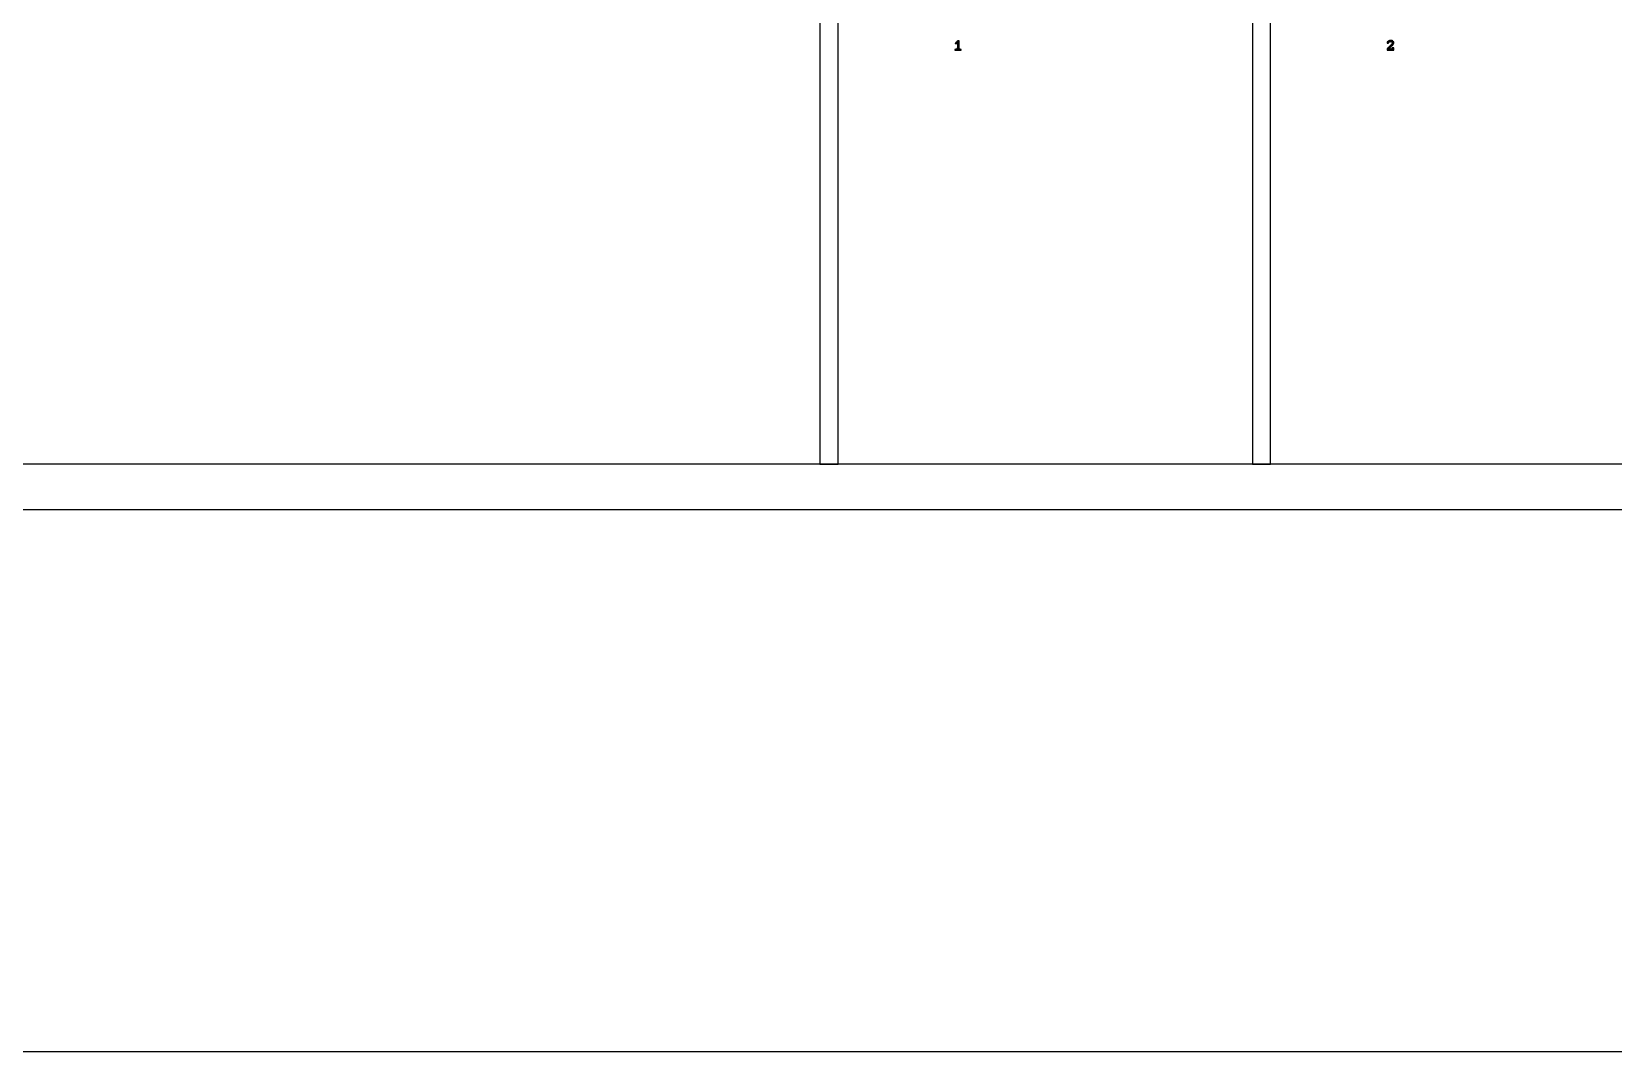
# Model space of a CAD drawing. Extents: x -3500 to 3500, y -1450 to 1450.
# Drawn here: x -1750 to 0, y -1450 to -321 of the extents above; entities that cross this region are included whole.
import ezdxf

# ---------------------------------------------------------------- set-up
doc = ezdxf.new("R2010")
doc.units = 0

msp = doc.modelspace()

# ---------------------------------------------------------------- linework, layer by layer
at = {"layer": 'HBMetalGapLayer'}
msp.add_lwpolyline([(-3500, -1450), (3500, -1450), (3500, 1450), (-3500, 1450)], close=True, dxfattribs=at)
at = {"layer": 'HBMetalPosLayer'}
for points in [[(-857.807, 1.5), (-877.807, 1.5), (-877.807, -800), (-857.807, -800)], [(-379.193, 1.5), (-399.193, 1.5), (-399.193, -800), (-379.193, -800)], [(-2700, -850), (2700, -850), (2700, -800), (-2700, -800)]]:
    msp.add_lwpolyline(points, close=True, dxfattribs=at)
at = {"layer": 'NegLayer'}
for points in [[(-726.307, -332), (-726.307, -332.6), (-725.707, -332.6), (-725.707, -332)], [(-725.707, -331.4), (-725.707, -332), (-725.107, -332), (-725.107, -331.4)], [(-725.707, -332), (-725.707, -332.6), (-725.107, -332.6), (-725.107, -332)], [(-725.107, -331.4), (-725.107, -332), (-724.507, -332), (-724.507, -331.4)], [(-725.107, -332), (-725.107, -332.6), (-724.507, -332.6), (-724.507, -332)], [(-724.507, -331.4), (-724.507, -332), (-723.907, -332), (-723.907, -331.4)], [(-724.507, -332), (-724.507, -332.6), (-723.907, -332.6), (-723.907, -332)], [(-249.493, -332), (-249.493, -332.6), (-248.893, -332.6), (-248.893, -332)], [(-248.893, -331.4), (-248.893, -332), (-248.293, -332), (-248.293, -331.4)], [(-248.893, -332), (-248.893, -332.6), (-248.293, -332.6), (-248.293, -332)], [(-248.293, -331.4), (-248.293, -332), (-247.693, -332), (-247.693, -331.4)], [(-248.293, -332), (-248.293, -332.6), (-247.693, -332.6), (-247.693, -332)], [(-247.693, -330.8), (-247.693, -331.4), (-247.093, -331.4), (-247.093, -330.8)], [(-247.693, -331.4), (-247.693, -332), (-247.093, -332), (-247.093, -331.4)], [(-247.693, -332), (-247.693, -332.6), (-247.093, -332.6), (-247.093, -332)], [(-247.093, -330.8), (-247.093, -331.4), (-246.493, -331.4), (-246.493, -330.8)], [(-247.093, -331.4), (-247.093, -332), (-246.493, -332), (-246.493, -331.4)], [(-246.493, -330.8), (-246.493, -331.4), (-245.893, -331.4), (-245.893, -330.8)], [(-246.493, -331.4), (-246.493, -332), (-245.893, -332), (-245.893, -331.4)], [(-245.893, -330.8), (-245.893, -331.4), (-245.293, -331.4), (-245.293, -330.8)], [(-245.893, -331.4), (-245.893, -332), (-245.293, -332), (-245.293, -331.4)], [(-245.293, -330.8), (-245.293, -331.4), (-244.693, -331.4), (-244.693, -330.8)], [(-245.293, -331.4), (-245.293, -332), (-244.693, -332), (-244.693, -331.4)], [(-245.293, -332), (-245.293, -332.6), (-244.693, -332.6), (-244.693, -332)], [(-244.693, -331.4), (-244.693, -332), (-244.093, -332), (-244.093, -331.4)], [(-244.693, -332), (-244.693, -332.6), (-244.093, -332.6), (-244.093, -332)], [(-244.093, -332), (-244.093, -332.6), (-243.493, -332.6), (-243.493, -332)], [(-728.707, -341), (-728.707, -341.6), (-728.107, -341.6), (-728.107, -341)], [(-728.107, -333.8), (-728.107, -334.4), (-727.507, -334.4), (-727.507, -333.8)], [(-728.107, -341), (-728.107, -341.6), (-727.507, -341.6), (-727.507, -341)], [(-727.507, -333.2), (-727.507, -333.8), (-726.907, -333.8), (-726.907, -333.2)], [(-727.507, -333.8), (-727.507, -334.4), (-726.907, -334.4), (-726.907, -333.8)], [(-727.507, -340.4), (-727.507, -341), (-726.907, -341), (-726.907, -340.4)], [(-727.507, -341), (-727.507, -341.6), (-726.907, -341.6), (-726.907, -341)], [(-726.907, -332.6), (-726.907, -333.2), (-726.307, -333.2), (-726.307, -332.6)], [(-726.907, -333.2), (-726.907, -333.8), (-726.307, -333.8), (-726.307, -333.2)], [(-726.907, -333.8), (-726.907, -334.4), (-726.307, -334.4), (-726.307, -333.8)], [(-726.907, -340.4), (-726.907, -341), (-726.307, -341), (-726.307, -340.4)], [(-726.907, -341), (-726.907, -341.6), (-726.307, -341.6), (-726.307, -341)], [(-726.307, -332.6), (-726.307, -333.2), (-725.707, -333.2), (-725.707, -332.6)], [(-726.307, -333.2), (-726.307, -333.8), (-725.707, -333.8), (-725.707, -333.2)], [(-726.307, -333.8), (-726.307, -334.4), (-725.707, -334.4), (-725.707, -333.8)], [(-726.307, -339.8), (-726.307, -340.4), (-725.707, -340.4), (-725.707, -339.8)], [(-726.307, -340.4), (-726.307, -341), (-725.707, -341), (-725.707, -340.4)], [(-726.307, -341), (-726.307, -341.6), (-725.707, -341.6), (-725.707, -341)], [(-725.707, -332.6), (-725.707, -333.2), (-725.107, -333.2), (-725.107, -332.6)], [(-725.707, -333.2), (-725.707, -333.8), (-725.107, -333.8), (-725.107, -333.2)], [(-725.707, -333.8), (-725.707, -334.4), (-725.107, -334.4), (-725.107, -333.8)], [(-725.707, -334.4), (-725.707, -335), (-725.107, -335), (-725.107, -334.4)], [(-725.707, -335), (-725.707, -335.6), (-725.107, -335.6), (-725.107, -335)], [(-725.707, -335.6), (-725.707, -336.2), (-725.107, -336.2), (-725.107, -335.6)], [(-725.707, -336.2), (-725.707, -336.8), (-725.107, -336.8), (-725.107, -336.2)], [(-725.707, -336.8), (-725.707, -337.4), (-725.107, -337.4), (-725.107, -336.8)], [(-725.707, -337.4), (-725.707, -338), (-725.107, -338), (-725.107, -337.4)], [(-725.707, -338), (-725.707, -338.6), (-725.107, -338.6), (-725.107, -338)], [(-725.707, -338.6), (-725.707, -339.2), (-725.107, -339.2), (-725.107, -338.6)], [(-725.707, -339.2), (-725.707, -339.8), (-725.107, -339.8), (-725.107, -339.2)], [(-725.707, -339.8), (-725.707, -340.4), (-725.107, -340.4), (-725.107, -339.8)], [(-725.707, -340.4), (-725.707, -341), (-725.107, -341), (-725.107, -340.4)], [(-725.707, -341), (-725.707, -341.6), (-725.107, -341.6), (-725.107, -341)], [(-725.107, -332.6), (-725.107, -333.2), (-724.507, -333.2), (-724.507, -332.6)], [(-725.107, -333.2), (-725.107, -333.8), (-724.507, -333.8), (-724.507, -333.2)], [(-725.107, -333.8), (-725.107, -334.4), (-724.507, -334.4), (-724.507, -333.8)], [(-725.107, -334.4), (-725.107, -335), (-724.507, -335), (-724.507, -334.4)], [(-725.107, -335), (-725.107, -335.6), (-724.507, -335.6), (-724.507, -335)], [(-725.107, -335.6), (-725.107, -336.2), (-724.507, -336.2), (-724.507, -335.6)], [(-725.107, -336.2), (-725.107, -336.8), (-724.507, -336.8), (-724.507, -336.2)], [(-725.107, -336.8), (-725.107, -337.4), (-724.507, -337.4), (-724.507, -336.8)], [(-725.107, -337.4), (-725.107, -338), (-724.507, -338), (-724.507, -337.4)], [(-725.107, -338), (-725.107, -338.6), (-724.507, -338.6), (-724.507, -338)], [(-725.107, -338.6), (-725.107, -339.2), (-724.507, -339.2), (-724.507, -338.6)], [(-725.107, -339.2), (-725.107, -339.8), (-724.507, -339.8), (-724.507, -339.2)], [(-725.107, -339.8), (-725.107, -340.4), (-724.507, -340.4), (-724.507, -339.8)], [(-725.107, -340.4), (-725.107, -341), (-724.507, -341), (-724.507, -340.4)], [(-725.107, -341), (-725.107, -341.6), (-724.507, -341.6), (-724.507, -341)], [(-724.507, -332.6), (-724.507, -333.2), (-723.907, -333.2), (-723.907, -332.6)], [(-724.507, -333.2), (-724.507, -333.8), (-723.907, -333.8), (-723.907, -333.2)], [(-724.507, -333.8), (-724.507, -334.4), (-723.907, -334.4), (-723.907, -333.8)], [(-724.507, -334.4), (-724.507, -335), (-723.907, -335), (-723.907, -334.4)], [(-724.507, -335), (-724.507, -335.6), (-723.907, -335.6), (-723.907, -335)], [(-724.507, -335.6), (-724.507, -336.2), (-723.907, -336.2), (-723.907, -335.6)], [(-724.507, -336.2), (-724.507, -336.8), (-723.907, -336.8), (-723.907, -336.2)], [(-724.507, -336.8), (-724.507, -337.4), (-723.907, -337.4), (-723.907, -336.8)], [(-724.507, -337.4), (-724.507, -338), (-723.907, -338), (-723.907, -337.4)], [(-724.507, -338), (-724.507, -338.6), (-723.907, -338.6), (-723.907, -338)], [(-724.507, -338.6), (-724.507, -339.2), (-723.907, -339.2), (-723.907, -338.6)], [(-724.507, -339.2), (-724.507, -339.8), (-723.907, -339.8), (-723.907, -339.2)], [(-724.507, -339.8), (-724.507, -340.4), (-723.907, -340.4), (-723.907, -339.8)], [(-724.507, -340.4), (-724.507, -341), (-723.907, -341), (-723.907, -340.4)], [(-724.507, -341), (-724.507, -341.6), (-723.907, -341.6), (-723.907, -341)], [(-723.907, -340.4), (-723.907, -341), (-723.307, -341), (-723.307, -340.4)], [(-723.907, -341), (-723.907, -341.6), (-723.307, -341.6), (-723.307, -341)], [(-723.307, -340.4), (-723.307, -341), (-722.707, -341), (-722.707, -340.4)], [(-723.307, -341), (-723.307, -341.6), (-722.707, -341.6), (-722.707, -341)], [(-722.707, -341), (-722.707, -341.6), (-722.107, -341.6), (-722.107, -341)], [(-722.107, -341), (-722.107, -341.6), (-721.507, -341.6), (-721.507, -341)], [(-250.093, -332.6), (-250.093, -333.2), (-249.493, -333.2), (-249.493, -332.6)], [(-250.093, -333.2), (-250.093, -333.8), (-249.493, -333.8), (-249.493, -333.2)], [(-250.093, -339.8), (-250.093, -340.4), (-249.493, -340.4), (-249.493, -339.8)], [(-250.093, -340.4), (-250.093, -341), (-249.493, -341), (-249.493, -340.4)], [(-250.093, -341), (-250.093, -341.6), (-249.493, -341.6), (-249.493, -341)], [(-249.493, -332.6), (-249.493, -333.2), (-248.893, -333.2), (-248.893, -332.6)], [(-249.493, -333.2), (-249.493, -333.8), (-248.893, -333.8), (-248.893, -333.2)], [(-249.493, -339.2), (-249.493, -339.8), (-248.893, -339.8), (-248.893, -339.2)], [(-249.493, -339.8), (-249.493, -340.4), (-248.893, -340.4), (-248.893, -339.8)], [(-249.493, -340.4), (-249.493, -341), (-248.893, -341), (-248.893, -340.4)], [(-249.493, -341), (-249.493, -341.6), (-248.893, -341.6), (-248.893, -341)], [(-248.893, -332.6), (-248.893, -333.2), (-248.293, -333.2), (-248.293, -332.6)], [(-248.893, -338.6), (-248.893, -339.2), (-248.293, -339.2), (-248.293, -338.6)], [(-248.893, -339.2), (-248.893, -339.8), (-248.293, -339.8), (-248.293, -339.2)], [(-248.893, -339.8), (-248.893, -340.4), (-248.293, -340.4), (-248.293, -339.8)], [(-248.893, -340.4), (-248.893, -341), (-248.293, -341), (-248.293, -340.4)], [(-248.893, -341), (-248.893, -341.6), (-248.293, -341.6), (-248.293, -341)], [(-248.293, -338), (-248.293, -338.6), (-247.693, -338.6), (-247.693, -338)], [(-248.293, -338.6), (-248.293, -339.2), (-247.693, -339.2), (-247.693, -338.6)], [(-248.293, -339.2), (-248.293, -339.8), (-247.693, -339.8), (-247.693, -339.2)], [(-248.293, -340.4), (-248.293, -341), (-247.693, -341), (-247.693, -340.4)], [(-248.293, -341), (-248.293, -341.6), (-247.693, -341.6), (-247.693, -341)], [(-247.693, -337.4), (-247.693, -338), (-247.093, -338), (-247.093, -337.4)], [(-247.693, -338), (-247.693, -338.6), (-247.093, -338.6), (-247.093, -338)], [(-247.693, -338.6), (-247.693, -339.2), (-247.093, -339.2), (-247.093, -338.6)], [(-247.693, -340.4), (-247.693, -341), (-247.093, -341), (-247.093, -340.4)], [(-247.693, -341), (-247.693, -341.6), (-247.093, -341.6), (-247.093, -341)], [(-247.093, -336.8), (-247.093, -337.4), (-246.493, -337.4), (-246.493, -336.8)], [(-247.093, -337.4), (-247.093, -338), (-246.493, -338), (-246.493, -337.4)], [(-247.093, -338), (-247.093, -338.6), (-246.493, -338.6), (-246.493, -338)], [(-247.093, -340.4), (-247.093, -341), (-246.493, -341), (-246.493, -340.4)], [(-247.093, -341), (-247.093, -341.6), (-246.493, -341.6), (-246.493, -341)], [(-246.493, -336.2), (-246.493, -336.8), (-245.893, -336.8), (-245.893, -336.2)], [(-246.493, -336.8), (-246.493, -337.4), (-245.893, -337.4), (-245.893, -336.8)], [(-246.493, -337.4), (-246.493, -338), (-245.893, -338), (-245.893, -337.4)], [(-246.493, -340.4), (-246.493, -341), (-245.893, -341), (-245.893, -340.4)], [(-246.493, -341), (-246.493, -341.6), (-245.893, -341.6), (-245.893, -341)], [(-245.893, -335.6), (-245.893, -336.2), (-245.293, -336.2), (-245.293, -335.6)], [(-245.893, -336.2), (-245.893, -336.8), (-245.293, -336.8), (-245.293, -336.2)], [(-245.893, -336.8), (-245.893, -337.4), (-245.293, -337.4), (-245.293, -336.8)], [(-245.893, -340.4), (-245.893, -341), (-245.293, -341), (-245.293, -340.4)], [(-245.893, -341), (-245.893, -341.6), (-245.293, -341.6), (-245.293, -341)], [(-245.293, -335), (-245.293, -335.6), (-244.693, -335.6), (-244.693, -335)], [(-245.293, -335.6), (-245.293, -336.2), (-244.693, -336.2), (-244.693, -335.6)], [(-245.293, -336.2), (-245.293, -336.8), (-244.693, -336.8), (-244.693, -336.2)], [(-245.293, -339.8), (-245.293, -340.4), (-244.693, -340.4), (-244.693, -339.8)], [(-245.293, -340.4), (-245.293, -341), (-244.693, -341), (-244.693, -340.4)], [(-245.293, -341), (-245.293, -341.6), (-244.693, -341.6), (-244.693, -341)], [(-244.693, -332.6), (-244.693, -333.2), (-244.093, -333.2), (-244.093, -332.6)], [(-244.693, -333.2), (-244.693, -333.8), (-244.093, -333.8), (-244.093, -333.2)], [(-244.693, -333.8), (-244.693, -334.4), (-244.093, -334.4), (-244.093, -333.8)], [(-244.693, -334.4), (-244.693, -335), (-244.093, -335), (-244.093, -334.4)], [(-244.693, -335), (-244.693, -335.6), (-244.093, -335.6), (-244.093, -335)], [(-244.693, -335.6), (-244.693, -336.2), (-244.093, -336.2), (-244.093, -335.6)], [(-244.693, -339.2), (-244.693, -339.8), (-244.093, -339.8), (-244.093, -339.2)], [(-244.693, -339.8), (-244.693, -340.4), (-244.093, -340.4), (-244.093, -339.8)], [(-244.693, -340.4), (-244.693, -341), (-244.093, -341), (-244.093, -340.4)], [(-244.693, -341), (-244.693, -341.6), (-244.093, -341.6), (-244.093, -341)], [(-244.093, -332.6), (-244.093, -333.2), (-243.493, -333.2), (-243.493, -332.6)], [(-244.093, -333.2), (-244.093, -333.8), (-243.493, -333.8), (-243.493, -333.2)], [(-244.093, -333.8), (-244.093, -334.4), (-243.493, -334.4), (-243.493, -333.8)], [(-244.093, -334.4), (-244.093, -335), (-243.493, -335), (-243.493, -334.4)], [(-244.093, -335), (-244.093, -335.6), (-243.493, -335.6), (-243.493, -335)], [(-244.093, -339.2), (-244.093, -339.8), (-243.493, -339.8), (-243.493, -339.2)], [(-244.093, -339.8), (-244.093, -340.4), (-243.493, -340.4), (-243.493, -339.8)], [(-244.093, -340.4), (-244.093, -341), (-243.493, -341), (-243.493, -340.4)], [(-244.093, -341), (-244.093, -341.6), (-243.493, -341.6), (-243.493, -341)], [(-243.493, -332.6), (-243.493, -333.2), (-242.893, -333.2), (-242.893, -332.6)], [(-243.493, -333.2), (-243.493, -333.8), (-242.893, -333.8), (-242.893, -333.2)], [(-243.493, -333.8), (-243.493, -334.4), (-242.893, -334.4), (-242.893, -333.8)], [(-243.493, -339.2), (-243.493, -339.8), (-242.893, -339.8), (-242.893, -339.2)], [(-243.493, -339.8), (-243.493, -340.4), (-242.893, -340.4), (-242.893, -339.8)], [(-243.493, -340.4), (-243.493, -341), (-242.893, -341), (-242.893, -340.4)], [(-243.493, -341), (-243.493, -341.6), (-242.893, -341.6), (-242.893, -341)]]:
    msp.add_lwpolyline(points, close=True, dxfattribs=at)

doc.saveas('drawing.dxf')
